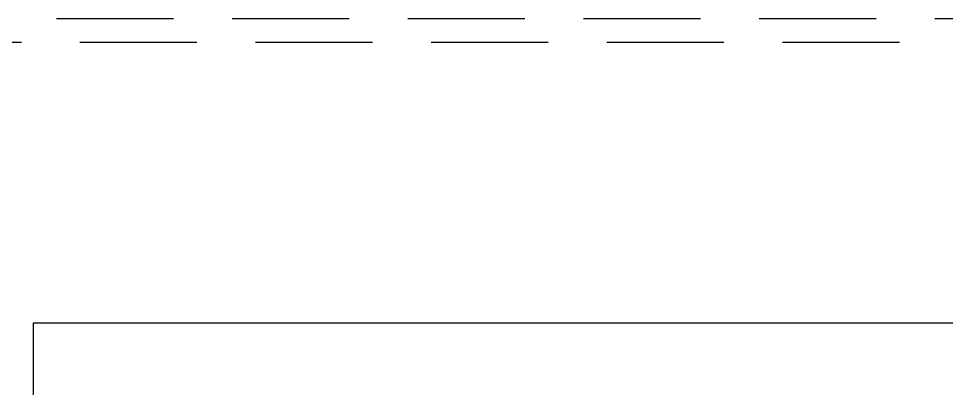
# Model space of a CAD drawing. Header units: metres. Extents: x -22.5 to 67.5, y 0 to 64.7.
# Drawn here: x 19.006 to 20.987, y 54.996 to 55.785 of the extents above; entities that cross this region are included whole.
import ezdxf

# ---------------------------------------------------------------- set-up
doc = ezdxf.new("R2010")
doc.units = ezdxf.units.M
doc.linetypes.add('XREF PB NEURO-ONCOLOGIA$0$DASHED2', pattern=[0.375, 0.25, -0.125])
doc.layers.add('XREF PB NEURO-ONCOLOGIA$0$LAMINA MULTIPERFORADA', color=9, linetype='Continuous')
doc.layers.add('XREF PB NEURO-ONCOLOGIA$0$NOVIDESA', color=11, linetype='Continuous')

# ---------------------------------------------------------------- blocks, each defined once
blk = doc.blocks.new('XREF PB NEURO-ONCOLOGIA')
at = {"layer": 'XREF PB NEURO-ONCOLOGIA$0$LAMINA MULTIPERFORADA', "linetype": 'XREF PB NEURO-ONCOLOGIA$0$DASHED2', "elevation": 0}
for points in [[(-0.7508, 60.8861), (17.0142, 60.8861), (17.0142, 26.9264), (22.3117, 26.9262), (22.3117, -3.0538), (-0.7508, -3.0538)], [(-0.7008, 60.8361), (16.9642, 60.8361), (16.9642, 26.8764), (22.2617, 26.8762), (22.2617, -3.0038), (-0.7008, -3.0038)]]:
    blk.add_lwpolyline(points, close=True, dxfattribs=at)
at = {"layer": 'XREF PB NEURO-ONCOLOGIA$0$NOVIDESA', "elevation": 0}
blk.add_lwpolyline([(21.6617, 21.7162), (21.6617, 26.2262), (16.3616, 26.2262)], dxfattribs=at)

msp = doc.modelspace()

# ---------------------------------------------------------------- block references
at = {"rotation": 90}
msp.add_blockref('XREF PB NEURO-ONCOLOGIA', (45.2634, 33.4734), dxfattribs=at)

doc.saveas('drawing.dxf')
